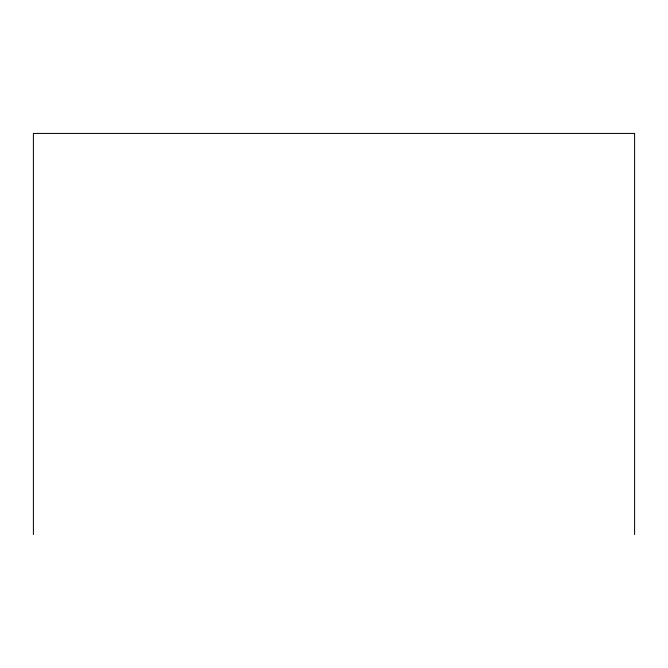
<?xml version="1.0" encoding="UTF-8"?>
<svg xmlns="http://www.w3.org/2000/svg" width="668" height="668" viewBox="0 0 668 668"><rect width="100%" height="100%" fill="white"/><g stroke="black" fill="none" stroke-linecap="round" stroke-linejoin="round"><path stroke-width="1" d="M634.6 534.567L634.6 133.433L33.4 133.433L33.4 534.567"/></g></svg>
